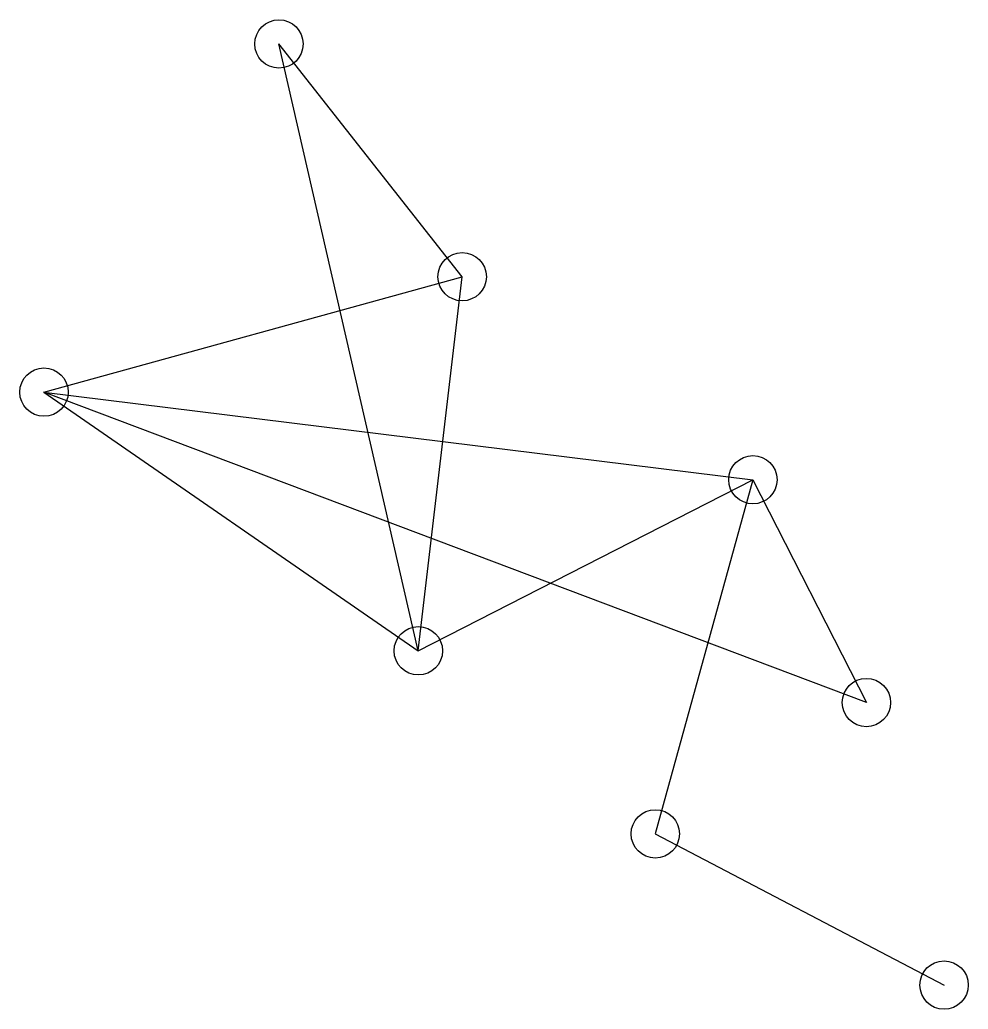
# Model space of a CAD drawing. Header units: millimetres. Extents: x 1106 to 2283, y 888 to 2116.
import ezdxf

# ---------------------------------------------------------------- set-up
doc = ezdxf.new("R2010")
doc.units = ezdxf.units.MM

msp = doc.modelspace()

# ---------------------------------------------------------------- linework, layer by layer
for p, q in [((1655.1, 1797), (1427.7, 2085.9)), ((1600.7, 1332.6), (1427.7, 2085.9)), ((1136.1, 1653.7), (1655.1, 1797)), ((1600.7, 1332.6), (1655.1, 1797)), ((1136.1, 1653.7), (1600.7, 1332.6)), ((2156.8, 1268.4), (1136.1, 1653.7)), ((1136.1, 1653.7), (2015.9, 1545)), ((1600.7, 1332.6), (2015.9, 1545)), ((2015.9, 1545), (1894.8, 1105.4)), ((2015.9, 1545), (2156.8, 1268.4)), ((1894.8, 1105.4), (2253.2, 917.7))]:
    msp.add_line(p, q)
for centre in [(1427.7, 2085.9), (1655.1, 1797), (1136.1, 1653.7), (2015.9, 1545), (1600.7, 1332.6), (2156.8, 1268.4), (1894.8, 1105.4), (2253.2, 917.7)]:
    msp.add_circle(centre, 30)

doc.saveas('drawing.dxf')
